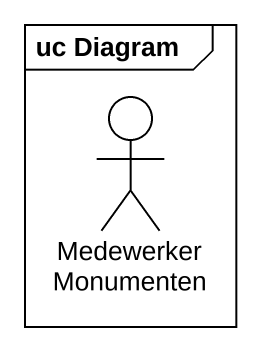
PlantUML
@startuml
mainframe uc Diagram
actor "Medewerker Monumenten" as Medewerker_Monumenten
@enduml
